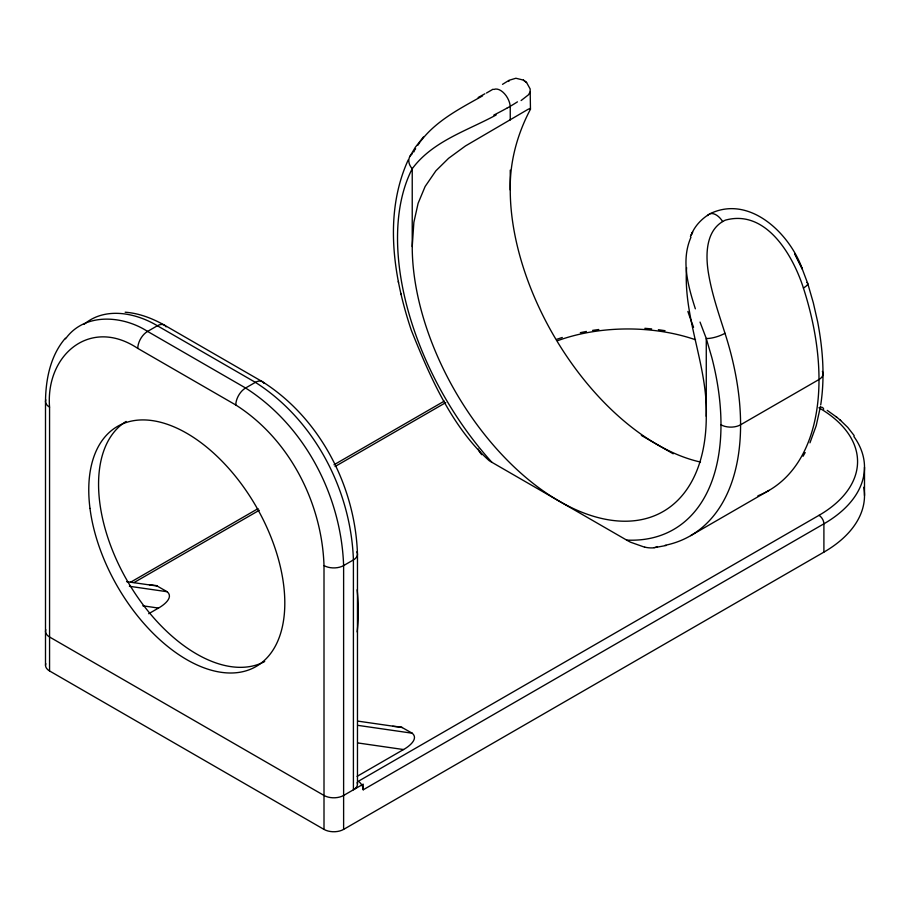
<?xml version="1.0" encoding="UTF-8"?>
<svg xmlns="http://www.w3.org/2000/svg" width="910" height="910" viewBox="0 0 910 910"><rect width="100%" height="100%" fill="white"/><g stroke="black" fill="none" stroke-linecap="round" stroke-linejoin="round"><path stroke-width="1.36" d="M357.471 784.136L357.471 554.258C355.31 486.52 320.172 418.19 262.33 381.654L164.312 325.063C152.254 318.352 139.048 313.199 125.171 312.21M700.029 322.072L706.274 338.497L706.274 416.302A207.924 120.052 60 0 1 559.252 501.194A207.924 120.052 60 0 1 412.23 246.53L412.23 168.725A13.866 10.613 27.2 0 1 412.275 153.756M700.495 462.052A207.924 120.052 60 0 1 510.248 189.94L510.248 170.136M510.248 189.94C509.68 161.73 517.346 133.998 530.462 109.223L530.143 88.918L526.583 82.514L523.398 80.091L515.89 78.249L509.077 80.285L502.513 84.346M324.005 829.408L49.561 670.954L49.561 407.134C45.398 354.968 90.204 316.68 137.774 348.393L235.792 404.984C289.391 439.052 321.935 502.729 324.005 565.576L324.005 829.408A13.866 8.008 0 0 0 343.616 829.408L823.903 552.12A138.616 80.034 0 0 0 863.761 487.26M412.23 246.53L413.868 222.313L418.111 203.305L425.129 186.493L435.879 170.83L448.607 158.294L465.431 145.975L528.107 109.302L530.223 108.404L530.462 109.223M686.595 267.574C683.069 318.079 707.889 365.763 706.274 416.302M820.706 404.95C825.006 377.377 822.867 349.19 817.669 321.901L813.312 302.78L807.716 283.454L801.994 268.291L794.783 253.856L802.324 269.041C789.778 233.415 749.248 194.114 709.459 214.009M820.388 406.827L816.19 425.743L809.968 442.817M408.215 159.91C383.701 213.736 393.165 276.151 411.354 330.375C429.838 376.376 451.644 426.813 489.102 460.596A75.064 43.339 0 0 0 491.878 462.291L626.626 540.085A73.858 42.633 0 0 0 630.596 542.223L644.758 547.24M690.974 237.237C680.828 260.283 688.051 286.036 695.354 308.82M690.417 236.554L692.635 232.027L691.259 234.871C694.523 226.431 700.928 219.606 708.412 214.692M413.72 152.072L414.334 150.946M803.064 456.251L805.179 452.543M414.96 149.832L415.62 148.717M410.137 155.985L415.404 147.181L423.434 137M417.69 145.407L419.954 142.165M509.168 80.797L508.701 81.422M420.75 141.096C436.538 120.416 460.38 108.358 482.562 95.868M65.383 338.201C50.448 355.48 45.727 379.197 45.5 401.469L45.5 665.301M65.543 338.827C84.505 312.335 122.793 315.383 147.579 331.411L245.598 388.001C304.884 425.755 341.204 495.95 343.616 565.576L343.616 829.408M84.186 324.244C105.059 306.59 135.772 312.744 157.385 325.757L255.392 382.348C314.678 420.101 350.998 490.297 353.41 559.923L353.41 789.8A13.866 8.008 0 0 0 357.186 782.498M521.1 100.555L528.528 94.754L530.12 91.933M757.905 495.802A242.583 140.06 60 0 0 803.405 288.004C793.031 255.517 766.106 208.743 725.247 220.186C704.988 229.764 705.364 256.233 708.799 275.161C712.257 295.022 718.877 314.121 724.986 333.276A242.583 140.06 60 0 1 665.039 545.329M148.705 613.715L158.488 608.073C163.538 605.275 174.049 597.552 167.178 591.728L156.361 585.585L149.433 584.698M357.084 776.366L403.528 749.544C408.567 746.803 419.112 738.965 412.23 733.21L401.014 726.908L392.688 726.305M130.631 582.195L258.053 508.622M334.015 464.771L444.296 401.105M134.111 582.525L259.236 510.294M335.028 466.534L445.718 402.629M690.69 535.637L769.098 490.365M819 407.816A131.688 76.031 0 0 1 819 515.333L358.312 781.303A6.927 4.004 60 0 1 363.215 789.8L823.903 523.819A138.616 80.034 0 0 0 853.876 436.504M496.166 114.956C467.228 130.744 432.659 141.107 412.23 168.725A228.717 132.052 60 0 0 491.878 462.291M556.681 339.339L562.289 337.462M666.268 545.465L655.302 547.501M580.341 332.662L586.415 331.445M592.569 330.387L598.814 329.511M644.871 328.305L651.662 328.908M126.57 581.626L157.385 586.074M129.379 586.279L167.178 591.728M142.825 605.81L158.488 608.073M357.619 721.084L402.425 727.545M357.619 725.327L412.23 733.21M357.596 742.913L403.528 749.544M658.396 329.704L665.051 330.694M641.345 435.401L673.195 453.794M827.236 410.376L836.711 417.167M526.583 82.514L523.398 80.091M839.953 419.851L847.767 427.416L854.183 435.606M835.994 416.575L840.703 420.477M481.697 454.693L479.479 451.815M398.296 281.452L398.546 282.635M400.787 293.361L401.014 294.442M864.5 467.239L864.5 495.529M823.903 552.12L823.903 523.819A6.927 4.004 60 0 0 819 515.333M510.248 119.995L510.248 107.334A13.866 8.008 60 0 0 504.447 93.65A13.866 8.008 60 0 0 493.902 89.464M363.215 789.8L363.215 784.136L343.616 795.454A13.866 8.008 0 0 1 324.005 795.454L49.561 637A13.866 8.008 0 0 1 45.796 629.709M357.141 589.782A200.996 116.048 60 0 1 357.141 631.927M264.696 661.513A138.616 80.034 60 0 1 127.275 580.819A138.616 80.034 60 0 1 126.092 421.455M724.986 333.276A13.866 3.936 -17.9 0 1 706.274 338.497L711.836 357.573A228.501 131.927 60 0 1 720.982 424.788A228.717 132.052 60 0 1 626.626 540.085M506.699 108.279A56.864 6.222 -25.2 0 1 493.823 115.081M517.449 101.852A56.864 6.563 -25.7 0 1 506.859 108.244M720.982 424.788A13.866 8.008 0 0 0 740.581 424.788L819 379.515A13.866 8.008 0 0 0 822.401 371.428M806.886 282.464A13.866 3.936 -17.9 0 1 803.405 288.004M657.418 546.546A7.792 4.493 0 0 1 654.154 547.627M484.882 93.775A39.881 0.774 -28.8 0 1 478.182 97.495M493.072 89.18A39.881 1.069 -29.4 0 1 486.452 93.036M707.593 215.613A13.866 8.008 60 0 1 722.62 221.517M693.568 327.247A135.055 48.275 71.6 0 1 687.88 311.47M654.21 547.797A16.812 9.703 0 0 1 644.837 547.137M479.615 451.792A17.506 10.112 0 0 1 478.398 449.028M49.561 670.954A13.866 8.008 0 0 1 45.796 663.663M49.561 407.134A13.866 8.008 0 0 1 45.796 399.831M137.774 348.393A13.866 8.008 -60 0 1 147.579 331.411L157.385 325.757A13.866 8.008 -60 0 1 166.086 326.849M235.792 404.984A13.866 8.008 -60 0 1 245.598 388.001L255.392 382.348A13.866 8.008 -60 0 1 264.105 383.44M324.005 565.576A13.866 8.008 0 0 0 343.616 565.576L353.41 559.923A13.866 8.008 0 0 0 356.822 551.835M819.444 407.589A6.927 4.004 -60 0 1 823.709 409.193M557.807 340.613A131.688 76.031 0 0 1 695.524 339.76M89.988 508.417A138.616 80.034 60 0 0 248.566 669.999A138.616 80.034 60 0 0 221.801 460.96A138.616 80.034 60 0 0 89.988 508.417"/></g></svg>
